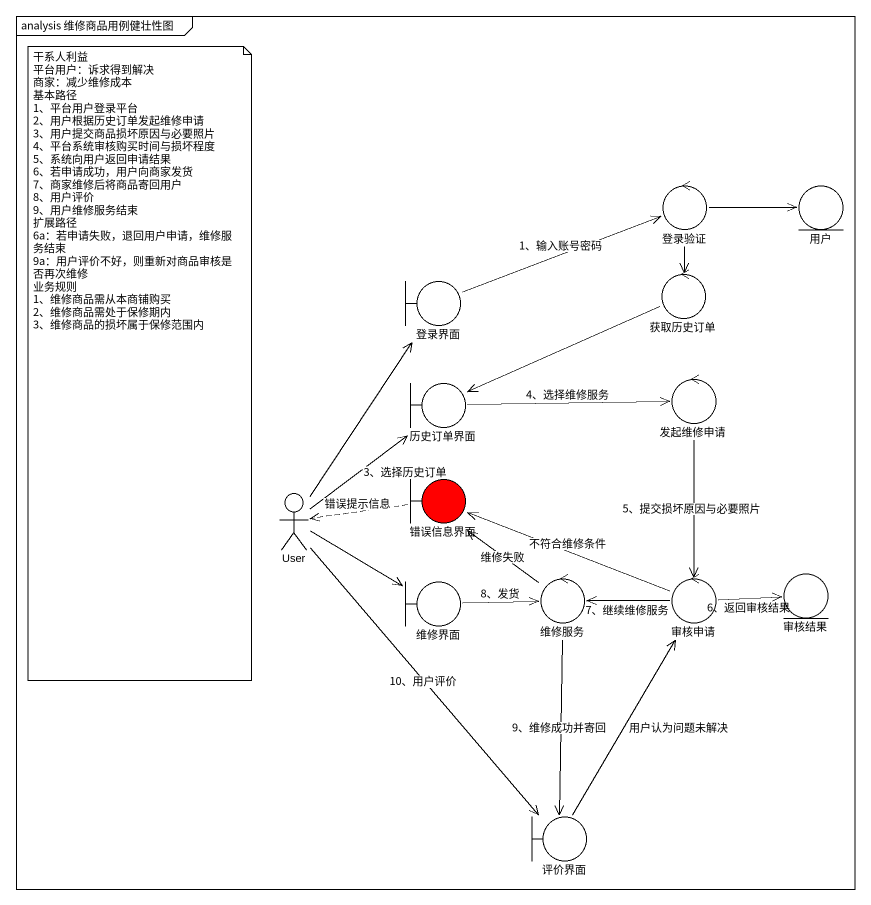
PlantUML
@startuml
mainframe analysis 维修商品用例健壮性图
control 登录验证
entity 用户
boundary 登录界面
control 获取历史订单
boundary 历史订单界面
control 发起维修申请
actor User
boundary 错误信息界面 #FF0000
boundary 维修界面
control 维修服务
control 审核申请
entity 审核结果
boundary 评价界面
登录验证 -right-> 用户
登录验证 --> 获取历史订单
登录界面 -right-> 登录验证 : 1、输入账号密码
获取历史订单 -left-> 历史订单界面
历史订单界面 -right-> 发起维修申请 : 4、选择维修服务
发起维修申请 --> 审核申请 : 5、提交损坏原因与必要照片
User -up-> 登录界面
User -up-> 历史订单界面 : 3、选择历史订单
User -right-> 维修界面
User --> 评价界面 : 10、用户评价
错误信息界面 .left.> User : 错误提示信息
维修界面 -right-> 维修服务 : 8、发货
维修服务 -up-> 错误信息界面 : 维修失败
维修服务 --> 评价界面 : 9、维修成功并寄回
审核申请 -left-> 错误信息界面 : 不符合维修条件
审核申请 -left-> 维修服务 : 7、继续维修服务
审核申请 -right-> 审核结果 : 6、返回审核结果
评价界面 -up-> 审核申请 : 用户认为问题未解决
note as N1
  干系人利益
  平台用户：诉求得到解决
  商家：减少维修成本
  基本路径
  1、平台用户登录平台
  2、用户根据历史订单发起维修申请
  3、用户提交商品损坏原因与必要照片
  4、平台系统审核购买时间与损坏程度
  5、系统向用户返回申请结果
  6、若申请成功，用户向商家发货
  7、商家维修后将商品寄回用户
  8、用户评价
  9、用户维修服务结束
  扩展路径
  6a：若申请失败，退回用户申请，维修服务结束
  9a：用户评价不好，则重新对商品审核是否再次维修
  业务规则
  1、维修商品需从本商铺购买
  2、维修商品需处于保修期内
  3、维修商品的损坏属于保修范围内
end note
@enduml
